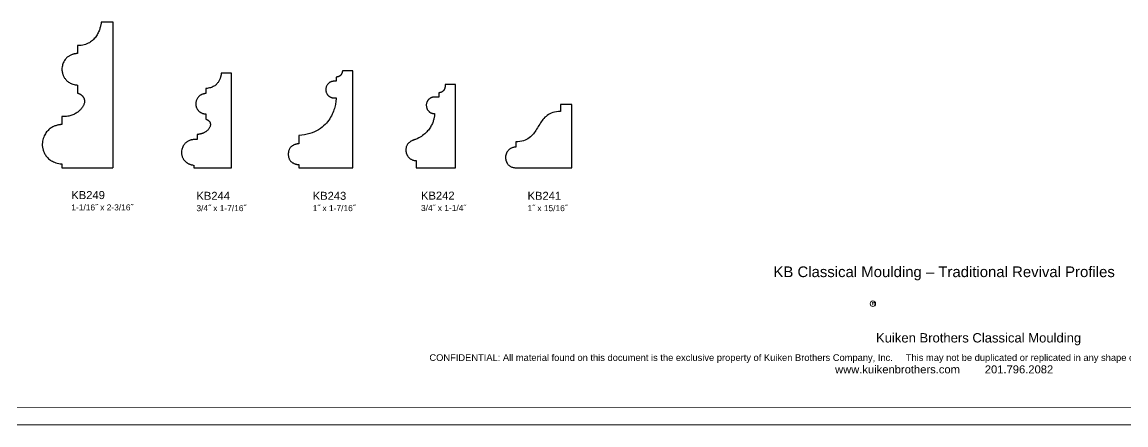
# Model space of a CAD drawing. Extents: x -7.6 to 46.7, y -17.5 to 21.1.
# Drawn here: x 5.97 to 22.52, y -17.46 to -11.42 of the extents above; entities that cross this region are included whole.
import ezdxf

# ---------------------------------------------------------------- set-up
doc = ezdxf.new("R2010")
doc.units = 0
doc.header["$MEASUREMENT"] = 0
doc.layers.add('DO NOT PLOT', color=2, linetype='Continuous', plot=False)

# ---------------------------------------------------------------- blocks, each defined once
blk = doc.blocks.new('KB244')
at = {"flags": 128}
blk.add_lwpolyline([(0, 0), (0, 0.005), (0, 0.019), (0, 0.043), (0, 0.075), (0, 0.115), (0, 0.162), (0, 0.216), (0, 0.276), (0, 0.342), (0, 0.412), (0, 0.487), (0, 0.567), (0, 0.649), (0, 0.735), (0, 0.822), (0, 0.911), (0, 1.002), (0, 1.093), (0, 1.184), (0, 1.274), (0, 1.364), (0, 1.451), (0, 1.536), (0, 1.619), (0, 1.698), (0, 1.773), (0, 1.844), (0, 1.91), (0, 1.97), (0, 2.024), (0, 2.071), (0, 2.111), (0, 2.143), (0, 2.166), (0, 2.181), (0, 2.186), (0, 2.186), (-0.002, 2.186), (-0.003, 2.186), (-0.006, 2.186), (-0.009, 2.186), (-0.013, 2.186), (-0.017, 2.186), (-0.022, 2.186), (-0.028, 2.186), (-0.033, 2.186), (-0.039, 2.186), (-0.046, 2.186), (-0.053, 2.186), (-0.06, 2.186), (-0.067, 2.186), (-0.074, 2.186), (-0.081, 2.186), (-0.089, 2.186), (-0.096, 2.186), (-0.103, 2.186), (-0.11, 2.186), (-0.118, 2.186), (-0.124, 2.186), (-0.131, 2.186), (-0.138, 2.186), (-0.144, 2.186), (-0.149, 2.186), (-0.155, 2.186), (-0.16, 2.186), (-0.164, 2.186), (-0.168, 2.186), (-0.171, 2.186), (-0.174, 2.186), (-0.175, 2.186), (-0.177, 2.186), (-0.177, 2.186), (-0.177, 2.185), (-0.177, 2.183), (-0.178, 2.179), (-0.178, 2.174), (-0.179, 2.167), (-0.18, 2.159), (-0.182, 2.151), (-0.184, 2.141), (-0.186, 2.13), (-0.189, 2.119), (-0.192, 2.107), (-0.196, 2.094), (-0.2, 2.081), (-0.205, 2.067), (-0.21, 2.052), (-0.216, 2.038), (-0.223, 2.023), (-0.231, 2.009), (-0.239, 1.994), (-0.248, 1.979), (-0.258, 1.965), (-0.269, 1.951), (-0.281, 1.937), (-0.293, 1.923), (-0.307, 1.911), (-0.321, 1.898), (-0.337, 1.887), (-0.354, 1.876), (-0.372, 1.867), (-0.391, 1.858), (-0.411, 1.85), (-0.432, 1.844), (-0.455, 1.839), (-0.479, 1.835), (-0.504, 1.832), (-0.531, 1.832), (-0.531, 1.831), (-0.531, 1.831), (-0.531, 1.829), (-0.531, 1.828), (-0.531, 1.825), (-0.531, 1.823), (-0.531, 1.82), (-0.531, 1.817), (-0.531, 1.813), (-0.531, 1.809), (-0.531, 1.805), (-0.531, 1.801), (-0.531, 1.797), (-0.531, 1.792), (-0.531, 1.787), (-0.531, 1.782), (-0.531, 1.777), (-0.531, 1.773), (-0.531, 1.768), (-0.531, 1.763), (-0.531, 1.758), (-0.531, 1.753), (-0.531, 1.749), (-0.531, 1.744), (-0.531, 1.74), (-0.531, 1.736), (-0.531, 1.732), (-0.531, 1.728), (-0.531, 1.725), (-0.531, 1.722), (-0.531, 1.72), (-0.531, 1.718), (-0.531, 1.716), (-0.531, 1.715), (-0.531, 1.714), (-0.531, 1.714), (-0.533, 1.713), (-0.536, 1.713), (-0.54, 1.713), (-0.544, 1.713), (-0.549, 1.712), (-0.554, 1.712), (-0.56, 1.711), (-0.567, 1.71), (-0.574, 1.709), (-0.582, 1.707), (-0.59, 1.705), (-0.598, 1.703), (-0.606, 1.7), (-0.615, 1.697), (-0.624, 1.694), (-0.633, 1.69), (-0.642, 1.686), (-0.651, 1.681), (-0.66, 1.676), (-0.669, 1.67), (-0.678, 1.664), (-0.687, 1.657), (-0.696, 1.649), (-0.704, 1.64), (-0.712, 1.631), (-0.72, 1.622), (-0.727, 1.611), (-0.734, 1.6), (-0.74, 1.588), (-0.746, 1.575), (-0.751, 1.561), (-0.756, 1.546), (-0.76, 1.53), (-0.763, 1.514), (-0.766, 1.496), (-0.767, 1.477), (-0.767, 1.477), (-0.767, 1.475), (-0.767, 1.473), (-0.767, 1.47), (-0.767, 1.466), (-0.766, 1.461), (-0.765, 1.456), (-0.764, 1.449), (-0.763, 1.443), (-0.762, 1.435), (-0.76, 1.428), (-0.758, 1.42), (-0.756, 1.411), (-0.753, 1.402), (-0.75, 1.393), (-0.746, 1.384), (-0.742, 1.375), (-0.737, 1.365), (-0.732, 1.356), (-0.726, 1.346), (-0.72, 1.337), (-0.712, 1.327), (-0.705, 1.318), (-0.696, 1.309), (-0.687, 1.301), (-0.677, 1.292), (-0.667, 1.285), (-0.655, 1.277), (-0.643, 1.27), (-0.63, 1.264), (-0.616, 1.258), (-0.601, 1.253), (-0.585, 1.249), (-0.568, 1.246), (-0.55, 1.243), (-0.531, 1.241), (-0.531, 1.241), (-0.531, 1.24), (-0.531, 1.239), (-0.531, 1.237), (-0.531, 1.235), (-0.531, 1.232), (-0.531, 1.229), (-0.531, 1.226), (-0.531, 1.223), (-0.531, 1.219), (-0.531, 1.214), (-0.531, 1.21), (-0.531, 1.206), (-0.531, 1.201), (-0.531, 1.196), (-0.531, 1.191), (-0.531, 1.186), (-0.531, 1.181), (-0.531, 1.176), (-0.531, 1.171), (-0.531, 1.166), (-0.531, 1.161), (-0.531, 1.156), (-0.531, 1.152), (-0.531, 1.148), (-0.531, 1.143), (-0.531, 1.139), (-0.531, 1.136), (-0.531, 1.133), (-0.531, 1.13), (-0.531, 1.127), (-0.531, 1.125), (-0.531, 1.123), (-0.531, 1.122), (-0.531, 1.121), (-0.531, 1.121), (-0.528, 1.12), (-0.524, 1.119), (-0.52, 1.117), (-0.517, 1.116), (-0.513, 1.114), (-0.509, 1.113), (-0.506, 1.111), (-0.502, 1.109), (-0.498, 1.107), (-0.494, 1.105), (-0.491, 1.103), (-0.487, 1.101), (-0.483, 1.098), (-0.48, 1.096), (-0.476, 1.093), (-0.473, 1.09), (-0.469, 1.087), (-0.466, 1.084), (-0.463, 1.081), (-0.46, 1.078), (-0.457, 1.075), (-0.454, 1.071), (-0.451, 1.068), (-0.448, 1.064), (-0.446, 1.06), (-0.443, 1.056), (-0.441, 1.052), (-0.439, 1.048), (-0.437, 1.044), (-0.435, 1.04), (-0.434, 1.035), (-0.432, 1.031), (-0.431, 1.026), (-0.43, 1.021), (-0.429, 1.016), (-0.429, 1.011), (-0.428, 1.004), (-0.427, 0.997), (-0.428, 0.989), (-0.429, 0.98), (-0.43, 0.972), (-0.433, 0.963), (-0.436, 0.954), (-0.439, 0.945), (-0.443, 0.936), (-0.448, 0.927), (-0.453, 0.917), (-0.459, 0.908), (-0.466, 0.898), (-0.473, 0.889), (-0.481, 0.88), (-0.489, 0.871), (-0.498, 0.862), (-0.507, 0.853), (-0.517, 0.844), (-0.528, 0.836), (-0.539, 0.828), (-0.551, 0.82), (-0.563, 0.813), (-0.576, 0.806), (-0.589, 0.8), (-0.603, 0.794), (-0.617, 0.788), (-0.632, 0.783), (-0.647, 0.779), (-0.663, 0.775), (-0.679, 0.772), (-0.696, 0.77), (-0.713, 0.768), (-0.73, 0.767), (-0.749, 0.767), (-0.767, 0.768), (-0.767, 0.768), (-0.767, 0.767), (-0.767, 0.766), (-0.767, 0.764), (-0.767, 0.762), (-0.767, 0.759), (-0.767, 0.756), (-0.767, 0.753), (-0.767, 0.749), (-0.767, 0.746), (-0.767, 0.741), (-0.767, 0.737), (-0.767, 0.733), (-0.767, 0.728), (-0.767, 0.723), (-0.767, 0.718), (-0.767, 0.714), (-0.767, 0.709), (-0.767, 0.704), (-0.767, 0.699), (-0.767, 0.694), (-0.767, 0.689), (-0.767, 0.684), (-0.767, 0.68), (-0.767, 0.676), (-0.767, 0.672), (-0.767, 0.668), (-0.767, 0.664), (-0.767, 0.661), (-0.767, 0.658), (-0.767, 0.655), (-0.767, 0.653), (-0.767, 0.652), (-0.767, 0.65), (-0.767, 0.649), (-0.767, 0.649), (-0.768, 0.649), (-0.77, 0.649), (-0.773, 0.649), (-0.777, 0.649), (-0.781, 0.648), (-0.787, 0.648), (-0.794, 0.647), (-0.802, 0.646), (-0.81, 0.645), (-0.819, 0.643), (-0.828, 0.641), (-0.838, 0.639), (-0.849, 0.636), (-0.859, 0.632), (-0.871, 0.628), (-0.882, 0.624), (-0.894, 0.619), (-0.905, 0.613), (-0.917, 0.606), (-0.929, 0.599), (-0.941, 0.591), (-0.952, 0.583), (-0.964, 0.573), (-0.975, 0.562), (-0.985, 0.551), (-0.996, 0.539), (-1.006, 0.525), (-1.015, 0.511), (-1.024, 0.496), (-1.032, 0.479), (-1.039, 0.461), (-1.046, 0.442), (-1.051, 0.422), (-1.056, 0.401), (-1.06, 0.378), (-1.062, 0.354), (-1.062, 0.354), (-1.062, 0.352), (-1.062, 0.349), (-1.062, 0.345), (-1.062, 0.34), (-1.061, 0.334), (-1.061, 0.328), (-1.06, 0.32), (-1.059, 0.312), (-1.057, 0.303), (-1.055, 0.294), (-1.053, 0.284), (-1.05, 0.273), (-1.047, 0.263), (-1.043, 0.252), (-1.038, 0.24), (-1.033, 0.229), (-1.028, 0.217), (-1.021, 0.205), (-1.014, 0.194), (-1.006, 0.182), (-0.997, 0.17), (-0.988, 0.159), (-0.977, 0.148), (-0.966, 0.137), (-0.954, 0.127), (-0.94, 0.117), (-0.926, 0.107), (-0.91, 0.099), (-0.894, 0.091), (-0.876, 0.083), (-0.857, 0.076), (-0.836, 0.071), (-0.815, 0.066), (-0.792, 0.062), (-0.767, 0.059), (-0.767, 0.059), (-0.767, 0.059), (-0.767, 0.058), (-0.767, 0.057), (-0.767, 0.056), (-0.767, 0.055), (-0.767, 0.053), (-0.767, 0.052), (-0.767, 0.05), (-0.767, 0.048), (-0.767, 0.046), (-0.767, 0.044), (-0.767, 0.041), (-0.767, 0.039), (-0.767, 0.037), (-0.767, 0.034), (-0.767, 0.032), (-0.767, 0.03), (-0.767, 0.027), (-0.767, 0.025), (-0.767, 0.022), (-0.767, 0.02), (-0.767, 0.018), (-0.767, 0.015), (-0.767, 0.013), (-0.767, 0.011), (-0.767, 0.009), (-0.767, 0.007), (-0.767, 0.006), (-0.767, 0.004), (-0.767, 0.003), (-0.767, 0.002), (-0.767, 0.001), (-0.767, 0.001), (-0.767, 0), (-0.767, 0), (-0.765, 0), (-0.76, 0), (-0.752, 0), (-0.741, 0), (-0.727, 0), (-0.71, 0), (-0.691, 0), (-0.67, 0), (-0.647, 0), (-0.623, 0), (-0.596, 0), (-0.568, 0), (-0.539, 0), (-0.509, 0), (-0.479, 0), (-0.447, 0), (-0.416, 0), (-0.384, 0), (-0.352, 0), (-0.32, 0), (-0.289, 0), (-0.258, 0), (-0.228, 0), (-0.199, 0), (-0.171, 0), (-0.145, 0), (-0.12, 0), (-0.097, 0), (-0.076, 0), (-0.057, 0), (-0.04, 0), (-0.026, 0), (-0.015, 0), (-0.007, 0), (-0.002, 0)], dxfattribs=at)
blk = doc.blocks.new('KB249')
at = {"flags": 128}
blk.add_lwpolyline([(-0.564, 0.044), (-0.564, 0.044), (-0.564, 0.044), (-0.564, 0.043), (-0.564, 0.042), (-0.564, 0.042), (-0.564, 0.041), (-0.564, 0.04), (-0.564, 0.038), (-0.564, 0.037), (-0.564, 0.036), (-0.564, 0.034), (-0.564, 0.033), (-0.564, 0.031), (-0.564, 0.029), (-0.564, 0.027), (-0.564, 0.026), (-0.564, 0.024), (-0.564, 0.022), (-0.564, 0.02), (-0.564, 0.018), (-0.564, 0.017), (-0.564, 0.015), (-0.564, 0.013), (-0.564, 0.011), (-0.564, 0.01), (-0.564, 0.008), (-0.564, 0.007), (-0.564, 0.006), (-0.564, 0.004), (-0.564, 0.003), (-0.564, 0.002), (-0.564, 0.002), (-0.564, 0.001), (-0.564, 0), (-0.564, 0), (-0.564, 0), (-0.563, 0), (-0.559, 0), (-0.553, 0), (-0.545, 0), (-0.535, 0), (-0.522, 0), (-0.509, 0), (-0.493, 0), (-0.476, 0), (-0.458, 0), (-0.438, 0), (-0.418, 0), (-0.397, 0), (-0.375, 0), (-0.352, 0), (-0.329, 0), (-0.306, 0), (-0.282, 0), (-0.259, 0), (-0.235, 0), (-0.212, 0), (-0.19, 0), (-0.168, 0), (-0.146, 0), (-0.126, 0), (-0.106, 0), (-0.088, 0), (-0.071, 0), (-0.056, 0), (-0.042, 0), (-0.03, 0), (-0.019, 0), (-0.011, 0), (-0.005, 0), (-0.001, 0), (0, 0), (0, 0), (0, 0.001), (0, 0.003), (0, 0.005), (0, 0.007), (0, 0.01), (0, 0.014), (0, 0.017), (0, 0.022), (0, 0.026), (0, 0.031), (0, 0.036), (0, 0.041), (0, 0.046), (0, 0.052), (0, 0.058), (0, 0.063), (0, 0.069), (0, 0.075), (0, 0.08), (0, 0.086), (0, 0.092), (0, 0.097), (0, 0.102), (0, 0.107), (0, 0.112), (0, 0.116), (0, 0.121), (0, 0.124), (0, 0.128), (0, 0.131), (0, 0.133), (0, 0.135), (0, 0.137), (0, 0.138), (0, 0.138), (0, 0.141), (0, 0.149), (0, 0.163), (0, 0.182), (0, 0.205), (0, 0.233), (0, 0.265), (0, 0.3), (0, 0.338), (0, 0.38), (0, 0.424), (0, 0.471), (0, 0.519), (0, 0.569), (0, 0.621), (0, 0.673), (0, 0.726), (0, 0.779), (0, 0.833), (0, 0.886), (0, 0.938), (0, 0.99), (0, 1.04), (0, 1.088), (0, 1.135), (0, 1.179), (0, 1.22), (0, 1.259), (0, 1.294), (0, 1.326), (0, 1.353), (0, 1.377), (0, 1.395), (0, 1.409), (0, 1.418), (0, 1.421), (0, 1.421), (-0.001, 1.421), (-0.003, 1.421), (-0.005, 1.421), (-0.008, 1.421), (-0.011, 1.421), (-0.015, 1.421), (-0.019, 1.421), (-0.024, 1.421), (-0.029, 1.421), (-0.034, 1.421), (-0.04, 1.421), (-0.045, 1.421), (-0.051, 1.421), (-0.057, 1.421), (-0.064, 1.421), (-0.07, 1.421), (-0.076, 1.421), (-0.083, 1.421), (-0.089, 1.421), (-0.095, 1.421), (-0.101, 1.421), (-0.107, 1.421), (-0.113, 1.421), (-0.119, 1.421), (-0.124, 1.421), (-0.129, 1.421), (-0.134, 1.421), (-0.138, 1.421), (-0.142, 1.421), (-0.145, 1.421), (-0.148, 1.421), (-0.15, 1.421), (-0.151, 1.421), (-0.152, 1.421), (-0.153, 1.421), (-0.153, 1.42), (-0.153, 1.419), (-0.153, 1.416), (-0.153, 1.413), (-0.154, 1.409), (-0.154, 1.405), (-0.155, 1.399), (-0.156, 1.393), (-0.157, 1.387), (-0.158, 1.38), (-0.16, 1.372), (-0.162, 1.364), (-0.165, 1.356), (-0.168, 1.347), (-0.171, 1.339), (-0.174, 1.329), (-0.178, 1.32), (-0.183, 1.311), (-0.188, 1.302), (-0.194, 1.293), (-0.2, 1.283), (-0.207, 1.274), (-0.215, 1.265), (-0.223, 1.257), (-0.231, 1.248), (-0.241, 1.241), (-0.251, 1.233), (-0.262, 1.226), (-0.274, 1.219), (-0.287, 1.213), (-0.301, 1.208), (-0.315, 1.203), (-0.33, 1.199), (-0.347, 1.195), (-0.364, 1.193), (-0.382, 1.191), (-0.382, 1.191), (-0.382, 1.191), (-0.382, 1.19), (-0.382, 1.189), (-0.382, 1.187), (-0.382, 1.186), (-0.382, 1.184), (-0.382, 1.182), (-0.382, 1.179), (-0.382, 1.177), (-0.382, 1.174), (-0.382, 1.172), (-0.382, 1.169), (-0.382, 1.166), (-0.382, 1.163), (-0.382, 1.16), (-0.382, 1.156), (-0.382, 1.153), (-0.382, 1.15), (-0.382, 1.147), (-0.382, 1.144), (-0.382, 1.141), (-0.382, 1.138), (-0.382, 1.135), (-0.382, 1.132), (-0.382, 1.129), (-0.382, 1.127), (-0.382, 1.125), (-0.382, 1.123), (-0.382, 1.121), (-0.382, 1.119), (-0.382, 1.118), (-0.382, 1.116), (-0.382, 1.116), (-0.382, 1.115), (-0.382, 1.115), (-0.382, 1.115), (-0.383, 1.115), (-0.385, 1.115), (-0.387, 1.115), (-0.39, 1.115), (-0.393, 1.114), (-0.396, 1.114), (-0.4, 1.114), (-0.404, 1.113), (-0.409, 1.112), (-0.414, 1.111), (-0.419, 1.11), (-0.425, 1.108), (-0.43, 1.107), (-0.436, 1.105), (-0.442, 1.102), (-0.448, 1.1), (-0.454, 1.097), (-0.46, 1.093), (-0.467, 1.09), (-0.473, 1.085), (-0.479, 1.081), (-0.485, 1.076), (-0.49, 1.071), (-0.496, 1.065), (-0.501, 1.058), (-0.506, 1.051), (-0.511, 1.044), (-0.516, 1.036), (-0.52, 1.027), (-0.523, 1.018), (-0.527, 1.008), (-0.53, 0.998), (-0.532, 0.987), (-0.534, 0.975), (-0.535, 0.962), (-0.535, 0.955), (-0.534, 0.947), (-0.533, 0.94), (-0.532, 0.933), (-0.531, 0.926), (-0.529, 0.92), (-0.527, 0.913), (-0.525, 0.907), (-0.522, 0.9), (-0.519, 0.894), (-0.516, 0.888), (-0.513, 0.883), (-0.509, 0.877), (-0.505, 0.872), (-0.501, 0.866), (-0.497, 0.861), (-0.493, 0.857), (-0.488, 0.852), (-0.483, 0.848), (-0.478, 0.843), (-0.473, 0.84), (-0.468, 0.836), (-0.462, 0.832), (-0.457, 0.829), (-0.451, 0.826), (-0.445, 0.823), (-0.439, 0.821), (-0.433, 0.818), (-0.427, 0.816), (-0.421, 0.814), (-0.414, 0.813), (-0.408, 0.812), (-0.402, 0.811), (-0.395, 0.81), (-0.389, 0.809), (-0.382, 0.809), (-0.382, 0.809), (-0.382, 0.809), (-0.382, 0.808), (-0.382, 0.807), (-0.382, 0.805), (-0.382, 0.804), (-0.382, 0.802), (-0.382, 0.799), (-0.382, 0.797), (-0.382, 0.795), (-0.382, 0.792), (-0.382, 0.789), (-0.382, 0.786), (-0.382, 0.783), (-0.382, 0.78), (-0.382, 0.777), (-0.382, 0.773), (-0.382, 0.77), (-0.382, 0.767), (-0.382, 0.764), (-0.382, 0.761), (-0.382, 0.757), (-0.382, 0.754), (-0.382, 0.751), (-0.382, 0.749), (-0.382, 0.746), (-0.382, 0.743), (-0.382, 0.741), (-0.382, 0.739), (-0.382, 0.737), (-0.382, 0.735), (-0.382, 0.734), (-0.382, 0.733), (-0.382, 0.732), (-0.382, 0.731), (-0.382, 0.731), (-0.382, 0.731), (-0.381, 0.731), (-0.38, 0.731), (-0.379, 0.73), (-0.378, 0.73), (-0.376, 0.729), (-0.374, 0.729), (-0.372, 0.728), (-0.37, 0.727), (-0.367, 0.726), (-0.365, 0.725), (-0.362, 0.723), (-0.359, 0.722), (-0.356, 0.72), (-0.353, 0.718), (-0.35, 0.716), (-0.347, 0.714), (-0.344, 0.712), (-0.341, 0.709), (-0.338, 0.706), (-0.335, 0.704), (-0.332, 0.7), (-0.33, 0.697), (-0.327, 0.694), (-0.325, 0.69), (-0.323, 0.686), (-0.321, 0.682), (-0.319, 0.677), (-0.318, 0.673), (-0.317, 0.668), (-0.316, 0.663), (-0.316, 0.657), (-0.315, 0.652), (-0.316, 0.646), (-0.316, 0.64), (-0.317, 0.633), (-0.321, 0.623), (-0.324, 0.614), (-0.329, 0.605), (-0.334, 0.596), (-0.339, 0.588), (-0.344, 0.58), (-0.35, 0.573), (-0.356, 0.567), (-0.363, 0.56), (-0.37, 0.555), (-0.377, 0.549), (-0.384, 0.544), (-0.391, 0.54), (-0.398, 0.535), (-0.406, 0.531), (-0.413, 0.528), (-0.421, 0.524), (-0.428, 0.521), (-0.435, 0.519), (-0.443, 0.516), (-0.45, 0.514), (-0.456, 0.512), (-0.463, 0.51), (-0.469, 0.509), (-0.475, 0.508), (-0.481, 0.507), (-0.486, 0.506), (-0.491, 0.505), (-0.496, 0.504), (-0.5, 0.504), (-0.503, 0.504), (-0.506, 0.503), (-0.509, 0.503), (-0.51, 0.503), (-0.511, 0.503), (-0.512, 0.503), (-0.512, 0.503), (-0.512, 0.502), (-0.512, 0.501), (-0.512, 0.5), (-0.512, 0.499), (-0.512, 0.497), (-0.512, 0.495), (-0.512, 0.493), (-0.512, 0.491), (-0.512, 0.488), (-0.512, 0.486), (-0.512, 0.483), (-0.512, 0.48), (-0.512, 0.477), (-0.512, 0.474), (-0.512, 0.471), (-0.512, 0.468), (-0.512, 0.464), (-0.512, 0.461), (-0.512, 0.458), (-0.512, 0.455), (-0.512, 0.452), (-0.512, 0.449), (-0.512, 0.446), (-0.512, 0.443), (-0.512, 0.44), (-0.512, 0.438), (-0.512, 0.436), (-0.512, 0.434), (-0.512, 0.432), (-0.512, 0.43), (-0.512, 0.429), (-0.512, 0.427), (-0.512, 0.427), (-0.512, 0.426), (-0.512, 0.426), (-0.512, 0.426), (-0.514, 0.426), (-0.516, 0.426), (-0.519, 0.427), (-0.523, 0.427), (-0.527, 0.427), (-0.533, 0.428), (-0.538, 0.428), (-0.545, 0.428), (-0.552, 0.427), (-0.559, 0.427), (-0.567, 0.426), (-0.575, 0.425), (-0.584, 0.424), (-0.593, 0.422), (-0.602, 0.42), (-0.611, 0.418), (-0.62, 0.415), (-0.629, 0.411), (-0.639, 0.408), (-0.648, 0.403), (-0.657, 0.398), (-0.666, 0.392), (-0.675, 0.385), (-0.684, 0.378), (-0.692, 0.37), (-0.7, 0.361), (-0.708, 0.352), (-0.715, 0.341), (-0.722, 0.33), (-0.728, 0.318), (-0.734, 0.304), (-0.739, 0.29), (-0.743, 0.275), (-0.747, 0.258), (-0.75, 0.24), (-0.749, 0.229), (-0.749, 0.218), (-0.747, 0.207), (-0.746, 0.197), (-0.743, 0.187), (-0.741, 0.178), (-0.738, 0.168), (-0.734, 0.159), (-0.73, 0.151), (-0.726, 0.143), (-0.722, 0.135), (-0.717, 0.127), (-0.712, 0.12), (-0.706, 0.114), (-0.701, 0.107), (-0.695, 0.101), (-0.689, 0.095), (-0.683, 0.09), (-0.676, 0.084), (-0.67, 0.08), (-0.663, 0.075), (-0.657, 0.071), (-0.65, 0.067), (-0.643, 0.063), (-0.636, 0.06), (-0.629, 0.057), (-0.622, 0.055), (-0.615, 0.052), (-0.609, 0.05), (-0.602, 0.048), (-0.595, 0.047), (-0.589, 0.046), (-0.582, 0.045), (-0.576, 0.044), (-0.57, 0.044)], dxfattribs=at)
blk = doc.blocks.new('KB242')
at = {"flags": 128}
blk.add_lwpolyline([(0, 0), (0, 0.003), (0, 0.013), (0, 0.029), (0, 0.05), (0, 0.076), (0, 0.108), (0, 0.144), (0, 0.184), (0, 0.227), (0, 0.275), (0, 0.325), (0, 0.377), (0, 0.432), (0, 0.489), (0, 0.547), (0, 0.607), (0, 0.667), (0, 0.728), (0, 0.788), (0, 0.848), (0, 0.908), (0, 0.966), (0, 1.023), (0, 1.078), (0, 1.131), (0, 1.181), (0, 1.228), (0, 1.272), (0, 1.312), (0, 1.348), (0, 1.379), (0, 1.406), (0, 1.427), (0, 1.442), (0, 1.452), (0, 1.455), (0, 1.455), (-0.001, 1.455), (-0.003, 1.455), (-0.005, 1.455), (-0.008, 1.455), (-0.012, 1.455), (-0.015, 1.455), (-0.02, 1.455), (-0.024, 1.455), (-0.029, 1.455), (-0.035, 1.455), (-0.041, 1.455), (-0.046, 1.455), (-0.053, 1.455), (-0.059, 1.455), (-0.065, 1.455), (-0.072, 1.455), (-0.078, 1.455), (-0.085, 1.455), (-0.091, 1.455), (-0.097, 1.455), (-0.104, 1.455), (-0.11, 1.455), (-0.116, 1.455), (-0.121, 1.455), (-0.127, 1.455), (-0.132, 1.455), (-0.137, 1.455), (-0.141, 1.455), (-0.145, 1.455), (-0.148, 1.455), (-0.151, 1.455), (-0.153, 1.455), (-0.155, 1.455), (-0.156, 1.455), (-0.156, 1.455), (-0.156, 1.455), (-0.156, 1.455), (-0.156, 1.454), (-0.156, 1.452), (-0.156, 1.451), (-0.157, 1.449), (-0.157, 1.447), (-0.157, 1.444), (-0.158, 1.442), (-0.158, 1.439), (-0.159, 1.436), (-0.159, 1.432), (-0.16, 1.429), (-0.161, 1.426), (-0.163, 1.422), (-0.164, 1.418), (-0.166, 1.415), (-0.168, 1.411), (-0.17, 1.407), (-0.172, 1.403), (-0.174, 1.4), (-0.177, 1.396), (-0.18, 1.392), (-0.184, 1.389), (-0.187, 1.385), (-0.191, 1.382), (-0.195, 1.379), (-0.2, 1.376), (-0.205, 1.373), (-0.21, 1.371), (-0.216, 1.368), (-0.222, 1.367), (-0.228, 1.365), (-0.235, 1.363), (-0.242, 1.362), (-0.25, 1.362), (-0.25, 1.362), (-0.25, 1.361), (-0.25, 1.36), (-0.25, 1.36), (-0.25, 1.358), (-0.25, 1.357), (-0.25, 1.355), (-0.25, 1.354), (-0.25, 1.352), (-0.25, 1.35), (-0.25, 1.348), (-0.25, 1.345), (-0.25, 1.343), (-0.25, 1.341), (-0.25, 1.338), (-0.25, 1.336), (-0.25, 1.333), (-0.25, 1.33), (-0.25, 1.328), (-0.25, 1.325), (-0.25, 1.323), (-0.25, 1.32), (-0.25, 1.318), (-0.25, 1.315), (-0.25, 1.313), (-0.25, 1.311), (-0.25, 1.309), (-0.25, 1.307), (-0.25, 1.305), (-0.25, 1.304), (-0.25, 1.302), (-0.25, 1.301), (-0.25, 1.3), (-0.25, 1.3), (-0.25, 1.299), (-0.25, 1.299), (-0.25, 1.299), (-0.251, 1.299), (-0.253, 1.299), (-0.255, 1.3), (-0.258, 1.3), (-0.261, 1.3), (-0.264, 1.3), (-0.268, 1.3), (-0.273, 1.3), (-0.278, 1.3), (-0.283, 1.299), (-0.288, 1.299), (-0.294, 1.298), (-0.3, 1.297), (-0.305, 1.296), (-0.312, 1.295), (-0.318, 1.293), (-0.324, 1.291), (-0.33, 1.288), (-0.337, 1.286), (-0.343, 1.283), (-0.349, 1.279), (-0.355, 1.275), (-0.361, 1.271), (-0.367, 1.266), (-0.372, 1.26), (-0.377, 1.255), (-0.382, 1.248), (-0.387, 1.241), (-0.391, 1.234), (-0.395, 1.225), (-0.398, 1.216), (-0.401, 1.207), (-0.403, 1.197), (-0.405, 1.186), (-0.406, 1.174), (-0.406, 1.166), (-0.405, 1.158), (-0.404, 1.15), (-0.402, 1.143), (-0.4, 1.136), (-0.398, 1.129), (-0.395, 1.123), (-0.392, 1.117), (-0.389, 1.111), (-0.386, 1.105), (-0.382, 1.1), (-0.379, 1.095), (-0.375, 1.09), (-0.37, 1.085), (-0.366, 1.081), (-0.361, 1.077), (-0.356, 1.074), (-0.352, 1.07), (-0.346, 1.067), (-0.341, 1.064), (-0.336, 1.061), (-0.33, 1.059), (-0.325, 1.057), (-0.319, 1.055), (-0.314, 1.053), (-0.308, 1.052), (-0.302, 1.05), (-0.296, 1.049), (-0.29, 1.049), (-0.284, 1.048), (-0.279, 1.048), (-0.273, 1.048), (-0.267, 1.048), (-0.261, 1.048), (-0.256, 1.048), (-0.25, 1.049), (-0.25, 1.048), (-0.25, 1.045), (-0.25, 1.039), (-0.251, 1.031), (-0.251, 1.022), (-0.253, 1.01), (-0.254, 0.997), (-0.256, 0.983), (-0.259, 0.967), (-0.262, 0.949), (-0.266, 0.931), (-0.271, 0.912), (-0.276, 0.892), (-0.283, 0.871), (-0.291, 0.849), (-0.299, 0.827), (-0.309, 0.805), (-0.32, 0.782), (-0.333, 0.759), (-0.346, 0.737), (-0.362, 0.714), (-0.378, 0.692), (-0.397, 0.67), (-0.417, 0.649), (-0.438, 0.629), (-0.462, 0.609), (-0.487, 0.591), (-0.515, 0.573), (-0.544, 0.557), (-0.575, 0.541), (-0.609, 0.528), (-0.645, 0.516), (-0.683, 0.506), (-0.724, 0.497), (-0.767, 0.491), (-0.812, 0.487), (-0.812, 0.486), (-0.812, 0.486), (-0.812, 0.484), (-0.812, 0.482), (-0.812, 0.48), (-0.812, 0.477), (-0.812, 0.474), (-0.812, 0.471), (-0.812, 0.467), (-0.812, 0.463), (-0.812, 0.459), (-0.812, 0.454), (-0.812, 0.45), (-0.812, 0.445), (-0.812, 0.44), (-0.812, 0.435), (-0.812, 0.429), (-0.812, 0.424), (-0.812, 0.419), (-0.812, 0.414), (-0.812, 0.409), (-0.812, 0.404), (-0.812, 0.399), (-0.812, 0.394), (-0.812, 0.39), (-0.812, 0.385), (-0.812, 0.381), (-0.812, 0.377), (-0.812, 0.374), (-0.812, 0.371), (-0.812, 0.368), (-0.812, 0.366), (-0.812, 0.364), (-0.812, 0.363), (-0.812, 0.362), (-0.812, 0.362), (-0.813, 0.362), (-0.814, 0.362), (-0.816, 0.362), (-0.818, 0.361), (-0.821, 0.361), (-0.824, 0.361), (-0.828, 0.36), (-0.832, 0.36), (-0.837, 0.359), (-0.842, 0.358), (-0.847, 0.356), (-0.853, 0.355), (-0.859, 0.353), (-0.865, 0.351), (-0.871, 0.349), (-0.878, 0.347), (-0.884, 0.344), (-0.891, 0.341), (-0.897, 0.337), (-0.904, 0.333), (-0.91, 0.329), (-0.916, 0.324), (-0.922, 0.319), (-0.928, 0.314), (-0.934, 0.308), (-0.939, 0.301), (-0.944, 0.294), (-0.949, 0.287), (-0.953, 0.278), (-0.957, 0.27), (-0.96, 0.261), (-0.963, 0.251), (-0.966, 0.241), (-0.967, 0.229), (-0.968, 0.218), (-0.969, 0.205), (-0.968, 0.193), (-0.967, 0.181), (-0.966, 0.17), (-0.963, 0.16), (-0.96, 0.15), (-0.957, 0.141), (-0.953, 0.132), (-0.949, 0.124), (-0.944, 0.117), (-0.939, 0.11), (-0.934, 0.103), (-0.928, 0.097), (-0.922, 0.092), (-0.916, 0.087), (-0.91, 0.082), (-0.904, 0.078), (-0.897, 0.074), (-0.891, 0.07), (-0.884, 0.067), (-0.878, 0.064), (-0.871, 0.062), (-0.865, 0.06), (-0.859, 0.058), (-0.853, 0.056), (-0.847, 0.055), (-0.842, 0.053), (-0.837, 0.052), (-0.832, 0.051), (-0.828, 0.051), (-0.824, 0.05), (-0.821, 0.05), (-0.818, 0.05), (-0.816, 0.049), (-0.814, 0.049), (-0.813, 0.049), (-0.812, 0.049), (-0.812, 0.049), (-0.812, 0.049), (-0.812, 0.048), (-0.812, 0.048), (-0.812, 0.047), (-0.812, 0.046), (-0.812, 0.044), (-0.812, 0.043), (-0.812, 0.042), (-0.812, 0.04), (-0.812, 0.038), (-0.812, 0.036), (-0.812, 0.035), (-0.812, 0.033), (-0.812, 0.031), (-0.812, 0.029), (-0.812, 0.027), (-0.812, 0.025), (-0.812, 0.023), (-0.812, 0.021), (-0.812, 0.019), (-0.812, 0.017), (-0.812, 0.015), (-0.812, 0.013), (-0.812, 0.011), (-0.812, 0.009), (-0.812, 0.008), (-0.812, 0.006), (-0.812, 0.005), (-0.812, 0.004), (-0.812, 0.003), (-0.812, 0.002), (-0.812, 0.001), (-0.812, 0), (-0.812, 0), (-0.812, 0), (-0.811, 0), (-0.805, 0), (-0.796, 0), (-0.785, 0), (-0.77, 0), (-0.752, 0), (-0.732, 0), (-0.71, 0), (-0.686, 0), (-0.659, 0), (-0.631, 0), (-0.602, 0), (-0.571, 0), (-0.539, 0), (-0.507, 0), (-0.474, 0), (-0.44, 0), (-0.406, 0), (-0.372, 0), (-0.339, 0), (-0.306, 0), (-0.273, 0), (-0.241, 0), (-0.211, 0), (-0.181, 0), (-0.153, 0), (-0.127, 0), (-0.103, 0), (-0.08, 0), (-0.06, 0), (-0.043, 0), (-0.028, 0), (-0.016, 0), (-0.007, 0), (0, 0)], dxfattribs=at)
blk = doc.blocks.new('KB243')
at = {"flags": 128}
blk.add_lwpolyline([(0, 0), (0, 0.003), (0, 0.011), (0, 0.025), (0, 0.043), (0, 0.066), (0, 0.093), (0, 0.123), (0, 0.158), (0, 0.195), (0, 0.236), (0, 0.279), (0, 0.324), (0, 0.371), (0, 0.42), (0, 0.47), (0, 0.521), (0, 0.573), (0, 0.625), (0, 0.677), (0, 0.729), (0, 0.78), (0, 0.83), (0, 0.879), (0, 0.926), (0, 0.971), (0, 1.014), (0, 1.055), (0, 1.092), (0, 1.127), (0, 1.157), (0, 1.184), (0, 1.207), (0, 1.225), (0, 1.239), (0, 1.247), (0, 1.25), (0, 1.25), (-0.001, 1.25), (-0.003, 1.25), (-0.005, 1.25), (-0.008, 1.25), (-0.012, 1.25), (-0.015, 1.25), (-0.02, 1.25), (-0.024, 1.25), (-0.029, 1.25), (-0.035, 1.25), (-0.041, 1.25), (-0.046, 1.25), (-0.053, 1.25), (-0.059, 1.25), (-0.065, 1.25), (-0.072, 1.25), (-0.078, 1.25), (-0.085, 1.25), (-0.091, 1.25), (-0.097, 1.25), (-0.104, 1.25), (-0.11, 1.25), (-0.116, 1.25), (-0.121, 1.25), (-0.127, 1.25), (-0.132, 1.25), (-0.137, 1.25), (-0.141, 1.25), (-0.145, 1.25), (-0.148, 1.25), (-0.151, 1.25), (-0.153, 1.25), (-0.155, 1.25), (-0.156, 1.25), (-0.156, 1.25), (-0.156, 1.25), (-0.156, 1.249), (-0.156, 1.248), (-0.156, 1.246), (-0.156, 1.244), (-0.155, 1.241), (-0.155, 1.239), (-0.155, 1.235), (-0.155, 1.232), (-0.155, 1.228), (-0.155, 1.224), (-0.155, 1.22), (-0.156, 1.215), (-0.156, 1.211), (-0.157, 1.206), (-0.158, 1.201), (-0.159, 1.196), (-0.161, 1.191), (-0.162, 1.186), (-0.164, 1.181), (-0.167, 1.176), (-0.169, 1.172), (-0.172, 1.167), (-0.175, 1.162), (-0.179, 1.157), (-0.183, 1.153), (-0.188, 1.149), (-0.192, 1.145), (-0.198, 1.141), (-0.204, 1.138), (-0.21, 1.135), (-0.217, 1.132), (-0.224, 1.13), (-0.232, 1.128), (-0.241, 1.126), (-0.25, 1.125), (-0.25, 1.125), (-0.25, 1.124), (-0.25, 1.124), (-0.25, 1.123), (-0.25, 1.122), (-0.25, 1.12), (-0.25, 1.119), (-0.25, 1.117), (-0.25, 1.115), (-0.25, 1.113), (-0.25, 1.111), (-0.25, 1.109), (-0.25, 1.106), (-0.25, 1.104), (-0.25, 1.101), (-0.25, 1.099), (-0.25, 1.096), (-0.25, 1.094), (-0.25, 1.091), (-0.25, 1.088), (-0.25, 1.086), (-0.25, 1.083), (-0.25, 1.081), (-0.25, 1.079), (-0.25, 1.076), (-0.25, 1.074), (-0.25, 1.072), (-0.25, 1.07), (-0.25, 1.069), (-0.25, 1.067), (-0.25, 1.066), (-0.25, 1.065), (-0.25, 1.064), (-0.25, 1.063), (-0.25, 1.063), (-0.25, 1.062), (-0.25, 1.062), (-0.251, 1.062), (-0.251, 1.062), (-0.252, 1.062), (-0.253, 1.062), (-0.255, 1.062), (-0.256, 1.062), (-0.258, 1.062), (-0.26, 1.062), (-0.262, 1.062), (-0.265, 1.062), (-0.267, 1.062), (-0.269, 1.062), (-0.272, 1.062), (-0.275, 1.062), (-0.277, 1.062), (-0.28, 1.062), (-0.283, 1.062), (-0.286, 1.062), (-0.288, 1.062), (-0.291, 1.062), (-0.294, 1.062), (-0.296, 1.062), (-0.299, 1.062), (-0.301, 1.062), (-0.303, 1.062), (-0.305, 1.062), (-0.307, 1.062), (-0.309, 1.062), (-0.311, 1.062), (-0.312, 1.062), (-0.313, 1.062), (-0.314, 1.062), (-0.315, 1.062), (-0.315, 1.062), (-0.316, 1.062), (-0.319, 1.062), (-0.322, 1.062), (-0.326, 1.062), (-0.33, 1.062), (-0.334, 1.061), (-0.338, 1.06), (-0.342, 1.059), (-0.346, 1.058), (-0.351, 1.057), (-0.355, 1.055), (-0.36, 1.053), (-0.364, 1.051), (-0.369, 1.049), (-0.373, 1.047), (-0.378, 1.044), (-0.382, 1.041), (-0.386, 1.038), (-0.391, 1.035), (-0.395, 1.031), (-0.399, 1.028), (-0.403, 1.024), (-0.407, 1.02), (-0.411, 1.015), (-0.414, 1.011), (-0.418, 1.006), (-0.421, 1.001), (-0.424, 0.996), (-0.426, 0.99), (-0.429, 0.984), (-0.431, 0.978), (-0.433, 0.972), (-0.435, 0.966), (-0.436, 0.959), (-0.437, 0.952), (-0.437, 0.945), (-0.437, 0.937), (-0.436, 0.927), (-0.435, 0.917), (-0.433, 0.908), (-0.431, 0.9), (-0.428, 0.892), (-0.425, 0.884), (-0.422, 0.877), (-0.418, 0.87), (-0.414, 0.864), (-0.41, 0.858), (-0.406, 0.853), (-0.401, 0.848), (-0.396, 0.844), (-0.392, 0.84), (-0.387, 0.836), (-0.382, 0.833), (-0.377, 0.83), (-0.372, 0.827), (-0.367, 0.825), (-0.362, 0.823), (-0.357, 0.821), (-0.352, 0.819), (-0.347, 0.818), (-0.343, 0.817), (-0.339, 0.816), (-0.335, 0.815), (-0.331, 0.814), (-0.327, 0.814), (-0.324, 0.813), (-0.321, 0.813), (-0.319, 0.813), (-0.316, 0.813), (-0.315, 0.812), (-0.314, 0.812), (-0.313, 0.812), (-0.312, 0.812), (-0.312, 0.812), (-0.312, 0.81), (-0.313, 0.807), (-0.313, 0.803), (-0.313, 0.798), (-0.313, 0.793), (-0.314, 0.786), (-0.315, 0.778), (-0.316, 0.77), (-0.318, 0.761), (-0.32, 0.751), (-0.322, 0.74), (-0.325, 0.729), (-0.328, 0.718), (-0.332, 0.705), (-0.336, 0.693), (-0.341, 0.68), (-0.346, 0.667), (-0.352, 0.653), (-0.359, 0.639), (-0.367, 0.625), (-0.375, 0.611), (-0.385, 0.597), (-0.395, 0.582), (-0.406, 0.568), (-0.418, 0.554), (-0.43, 0.54), (-0.444, 0.526), (-0.459, 0.512), (-0.475, 0.499), (-0.492, 0.486), (-0.511, 0.473), (-0.53, 0.461), (-0.551, 0.449), (-0.573, 0.437), (-0.597, 0.427), (-0.598, 0.426), (-0.601, 0.425), (-0.603, 0.425), (-0.607, 0.424), (-0.61, 0.423), (-0.614, 0.422), (-0.619, 0.42), (-0.623, 0.419), (-0.628, 0.417), (-0.633, 0.415), (-0.639, 0.413), (-0.644, 0.411), (-0.65, 0.409), (-0.656, 0.406), (-0.662, 0.403), (-0.668, 0.399), (-0.674, 0.396), (-0.68, 0.392), (-0.686, 0.388), (-0.691, 0.383), (-0.697, 0.378), (-0.703, 0.373), (-0.708, 0.367), (-0.713, 0.361), (-0.718, 0.354), (-0.722, 0.348), (-0.726, 0.34), (-0.73, 0.332), (-0.734, 0.324), (-0.737, 0.315), (-0.739, 0.306), (-0.741, 0.297), (-0.742, 0.286), (-0.743, 0.276), (-0.744, 0.264), (-0.743, 0.253), (-0.743, 0.251), (-0.743, 0.25), (-0.743, 0.248), (-0.742, 0.245), (-0.742, 0.242), (-0.741, 0.239), (-0.741, 0.235), (-0.74, 0.231), (-0.738, 0.226), (-0.737, 0.222), (-0.735, 0.217), (-0.734, 0.212), (-0.731, 0.207), (-0.729, 0.201), (-0.727, 0.196), (-0.724, 0.19), (-0.721, 0.185), (-0.717, 0.179), (-0.713, 0.174), (-0.709, 0.168), (-0.705, 0.162), (-0.7, 0.157), (-0.695, 0.152), (-0.689, 0.147), (-0.683, 0.142), (-0.677, 0.137), (-0.67, 0.133), (-0.663, 0.129), (-0.655, 0.125), (-0.647, 0.121), (-0.638, 0.118), (-0.629, 0.116), (-0.619, 0.113), (-0.609, 0.111), (-0.598, 0.11), (-0.587, 0.109), (-0.587, 0.109), (-0.587, 0.108), (-0.587, 0.107), (-0.587, 0.106), (-0.587, 0.104), (-0.587, 0.101), (-0.587, 0.099), (-0.587, 0.096), (-0.587, 0.092), (-0.587, 0.089), (-0.587, 0.085), (-0.587, 0.081), (-0.587, 0.077), (-0.587, 0.073), (-0.587, 0.068), (-0.587, 0.064), (-0.587, 0.059), (-0.587, 0.055), (-0.587, 0.05), (-0.587, 0.046), (-0.587, 0.041), (-0.587, 0.037), (-0.587, 0.032), (-0.587, 0.028), (-0.587, 0.024), (-0.587, 0.021), (-0.587, 0.017), (-0.587, 0.014), (-0.587, 0.011), (-0.587, 0.008), (-0.587, 0.006), (-0.587, 0.004), (-0.587, 0.002), (-0.587, 0.001), (-0.587, 0), (-0.587, 0), (-0.586, 0), (-0.582, 0), (-0.576, 0), (-0.567, 0), (-0.556, 0), (-0.544, 0), (-0.529, 0), (-0.513, 0), (-0.495, 0), (-0.476, 0), (-0.456, 0), (-0.435, 0), (-0.413, 0), (-0.39, 0), (-0.366, 0), (-0.342, 0), (-0.318, 0), (-0.294, 0), (-0.269, 0), (-0.245, 0), (-0.221, 0), (-0.197, 0), (-0.174, 0), (-0.152, 0), (-0.131, 0), (-0.111, 0), (-0.092, 0), (-0.074, 0), (-0.058, 0), (-0.044, 0), (-0.031, 0), (-0.02, 0), (-0.012, 0), (-0.005, 0), (-0.001, 0)], dxfattribs=at)
blk = doc.blocks.new('KB241')
at = {"flags": 128}
blk.add_lwpolyline([(0, 0.002), (0, 0.008), (0, 0.019), (0, 0.032), (0, 0.05), (0, 0.07), (0, 0.094), (0, 0.12), (0, 0.148), (0, 0.179), (0, 0.211), (0, 0.246), (0, 0.281), (0, 0.318), (0, 0.356), (0, 0.395), (0, 0.434), (0, 0.474), (0, 0.513), (0, 0.552), (0, 0.591), (0, 0.629), (0, 0.666), (0, 0.702), (0, 0.736), (0, 0.769), (0, 0.799), (0, 0.828), (0, 0.854), (0, 0.877), (0, 0.898), (0, 0.915), (0, 0.929), (0, 0.939), (0, 0.945), (0, 0.947), (0, 0.947), (-0.002, 0.947), (-0.003, 0.947), (-0.006, 0.947), (-0.009, 0.947), (-0.013, 0.947), (-0.017, 0.947), (-0.021, 0.947), (-0.026, 0.947), (-0.032, 0.947), (-0.038, 0.947), (-0.044, 0.947), (-0.05, 0.947), (-0.057, 0.947), (-0.064, 0.947), (-0.07, 0.947), (-0.077, 0.947), (-0.084, 0.947), (-0.091, 0.947), (-0.098, 0.947), (-0.105, 0.947), (-0.112, 0.947), (-0.119, 0.947), (-0.125, 0.947), (-0.131, 0.947), (-0.137, 0.947), (-0.142, 0.947), (-0.148, 0.947), (-0.152, 0.947), (-0.156, 0.947), (-0.16, 0.947), (-0.163, 0.947), (-0.166, 0.947), (-0.167, 0.947), (-0.168, 0.947), (-0.169, 0.947), (-0.169, 0.947), (-0.169, 0.946), (-0.169, 0.945), (-0.169, 0.944), (-0.169, 0.942), (-0.169, 0.94), (-0.169, 0.937), (-0.169, 0.934), (-0.169, 0.931), (-0.169, 0.928), (-0.169, 0.924), (-0.169, 0.921), (-0.169, 0.917), (-0.169, 0.913), (-0.169, 0.909), (-0.169, 0.904), (-0.169, 0.9), (-0.169, 0.896), (-0.169, 0.891), (-0.169, 0.887), (-0.169, 0.883), (-0.169, 0.879), (-0.169, 0.875), (-0.169, 0.871), (-0.169, 0.867), (-0.169, 0.864), (-0.169, 0.86), (-0.169, 0.857), (-0.169, 0.854), (-0.169, 0.852), (-0.169, 0.85), (-0.169, 0.848), (-0.169, 0.846), (-0.169, 0.845), (-0.169, 0.844), (-0.169, 0.844), (-0.201, 0.842), (-0.232, 0.839), (-0.26, 0.834), (-0.285, 0.827), (-0.309, 0.818), (-0.331, 0.808), (-0.352, 0.797), (-0.371, 0.785), (-0.388, 0.771), (-0.404, 0.757), (-0.42, 0.741), (-0.434, 0.725), (-0.447, 0.708), (-0.46, 0.691), (-0.472, 0.673), (-0.483, 0.655), (-0.495, 0.636), (-0.506, 0.618), (-0.517, 0.599), (-0.529, 0.581), (-0.54, 0.562), (-0.552, 0.544), (-0.565, 0.527), (-0.578, 0.51), (-0.592, 0.493), (-0.607, 0.478), (-0.623, 0.463), (-0.641, 0.449), (-0.659, 0.437), (-0.68, 0.425), (-0.702, 0.415), (-0.725, 0.406), (-0.751, 0.399), (-0.779, 0.393), (-0.809, 0.39), (-0.841, 0.388), (-0.841, 0.387), (-0.841, 0.387), (-0.841, 0.386), (-0.841, 0.385), (-0.841, 0.383), (-0.841, 0.382), (-0.841, 0.38), (-0.841, 0.378), (-0.841, 0.375), (-0.841, 0.373), (-0.841, 0.37), (-0.841, 0.367), (-0.841, 0.365), (-0.841, 0.361), (-0.841, 0.358), (-0.841, 0.355), (-0.841, 0.352), (-0.841, 0.349), (-0.841, 0.346), (-0.841, 0.342), (-0.841, 0.339), (-0.841, 0.336), (-0.841, 0.333), (-0.841, 0.33), (-0.841, 0.327), (-0.841, 0.325), (-0.841, 0.322), (-0.841, 0.32), (-0.841, 0.318), (-0.841, 0.316), (-0.841, 0.314), (-0.841, 0.313), (-0.841, 0.312), (-0.841, 0.311), (-0.841, 0.31), (-0.841, 0.31), (-0.853, 0.309), (-0.864, 0.308), (-0.875, 0.306), (-0.885, 0.303), (-0.895, 0.3), (-0.904, 0.297), (-0.912, 0.293), (-0.92, 0.289), (-0.927, 0.284), (-0.934, 0.279), (-0.941, 0.274), (-0.947, 0.269), (-0.952, 0.264), (-0.957, 0.258), (-0.962, 0.252), (-0.966, 0.246), (-0.97, 0.241), (-0.974, 0.235), (-0.977, 0.229), (-0.98, 0.223), (-0.982, 0.217), (-0.985, 0.212), (-0.987, 0.206), (-0.988, 0.201), (-0.99, 0.196), (-0.991, 0.191), (-0.992, 0.187), (-0.993, 0.183), (-0.994, 0.179), (-0.995, 0.175), (-0.995, 0.173), (-0.995, 0.17), (-0.996, 0.168), (-0.996, 0.167), (-0.996, 0.166), (-0.996, 0.165), (-0.996, 0.165), (-0.996, 0.164), (-0.996, 0.162), (-0.996, 0.16), (-0.996, 0.157), (-0.996, 0.154), (-0.996, 0.15), (-0.995, 0.146), (-0.995, 0.141), (-0.994, 0.136), (-0.993, 0.13), (-0.992, 0.125), (-0.991, 0.119), (-0.989, 0.112), (-0.988, 0.106), (-0.985, 0.099), (-0.983, 0.093), (-0.98, 0.086), (-0.977, 0.079), (-0.973, 0.073), (-0.969, 0.066), (-0.965, 0.06), (-0.96, 0.053), (-0.954, 0.047), (-0.948, 0.041), (-0.942, 0.035), (-0.935, 0.03), (-0.927, 0.025), (-0.919, 0.02), (-0.91, 0.015), (-0.9, 0.012), (-0.89, 0.008), (-0.879, 0.005), (-0.867, 0.003), (-0.855, 0.001), (-0.841, 0), (-0.839, 0), (-0.834, 0), (-0.825, 0), (-0.812, 0), (-0.797, 0), (-0.779, 0), (-0.758, 0), (-0.735, 0), (-0.71, 0), (-0.683, 0), (-0.654, 0), (-0.623, 0), (-0.591, 0), (-0.559, 0), (-0.525, 0), (-0.49, 0), (-0.456, 0), (-0.421, 0), (-0.386, 0), (-0.351, 0), (-0.316, 0), (-0.283, 0), (-0.25, 0), (-0.218, 0), (-0.188, 0), (-0.159, 0), (-0.131, 0), (-0.106, 0), (-0.083, 0), (-0.062, 0), (-0.044, 0), (-0.029, 0), (-0.017, 0), (-0.008, 0), (-0.002, 0), (0, 0)], close=True, dxfattribs=at)

msp = doc.modelspace()

# ---------------------------------------------------------------- linework, layer by layer
at = {"linetype": 'Continuous', "lineweight": 0}
msp.add_line((-7.169, -17.201), (46.379, -17.195), dxfattribs=at)
msp.add_circle((18.728, -15.64), 0.0413, dxfattribs=at)
at = {"layer": 'DO NOT PLOT', "linetype": 'Continuous', "lineweight": 0}
msp.add_line((-7.635, -17.458), (46.745, -17.458), dxfattribs=at)

# ---------------------------------------------------------------- block references
at = {"linetype": 'Continuous'}
for name, p in [('KB244', (7.337, -13.602)), ('KB249', (9.112, -13.604)), ('KB242', (10.932, -13.603)), ('KB243', (12.47, -13.603)), ('KB241', (14.216, -13.602))]:
    msp.add_blockref(name, p, dxfattribs=at)

# ---------------------------------------------------------------- texts
at = {"linetype": 'Continuous', "lineweight": 0}
for s, insert, char_height, width, attachment_point in [('{\\fArial|b0|i0|c0|p34;\\H1.2x;\\W9.3107;  \\W1;KB249\\P\\H0.75x;\\W8.2762;   \\W1;1-1/16˝ x 2-3/16˝\\H1.3333x;\\P\\W7.9379;   }', (5.844, -13.951), 0.1, 2.2183, 1), ('{\\fArial|b0|i0|c0|p34;\\H1.3333x;\\W5.8254;  \\W1;KB244\\P\\H0.75x;\\W7.7672;  \\W1;3/4˝ x 1-7/16˝\\H1.3333x;\\P\\W8.4177;  }', (8.044, -13.962), 0.09, 1.56819, 1), ('{\\fArial|b0|i0|c0|p34;\\W6.6341;  \\W1;KB243\\P\\H0.75x;\\W8.8455;  \\W1;1˝ x 1-7/16˝\\H1.3333x;\\P\\W9.229;  }', (9.712, -13.962), 0.12, 1.71939, 1), ('{\\fArial|b0|i0|c0|p34;\\W5.1368;  \\W1;KB242\\P\\H0.75x;\\W6.8491;  \\W1;3/4˝ x 1-1/4˝\\H1.3333x;\\P\\W7.7251;  }', (11.475, -13.959), 0.12, 1.43922, 1), ('{\\fArial|b0|i0|c0|p34;\\W6.0408;  \\W1;KB241\\P\\H0.75x;\\W8.0544;  \\W1;1˝ x 15/16˝\\H1.3333x;\\P\\W8.5114;  }', (12.988, -13.962), 0.12, 1.5857, 1), ('{\\fArial|b0|i0|c0|p34;\\H1.3333x;KB Classical Moulding – Traditional Revival Profiles\\P\\H0.75x;\\P\\H0.99997x;\\P\\P\\H0.66667x;\\P\\H1.75x;                   Kuiken Brothers Classical Moulding\\P\\H0.35713x;\\P\\H2x;CONFIDENTIAL: All material found on this document is the exclusive property of Kuiken Brothers Company, Inc.     This may not be duplicated or replicated in any shape or form without the expressed written consent of Kuiken Brothers Company, Inc. \\P\\H1.2x;www.kuikenbrothers.com        201.796.2082}', (19.796, -15.081), 0.12, 20.50231, 2), ('{\\fArial|b1|i0|c0|p34;R}', (18.711, -15.615), 0.05, 0.1219, 1)]:
    msp.add_mtext(s, dxfattribs=dict(at, insert=insert, char_height=char_height, width=width, attachment_point=attachment_point))

doc.saveas('drawing.dxf')
